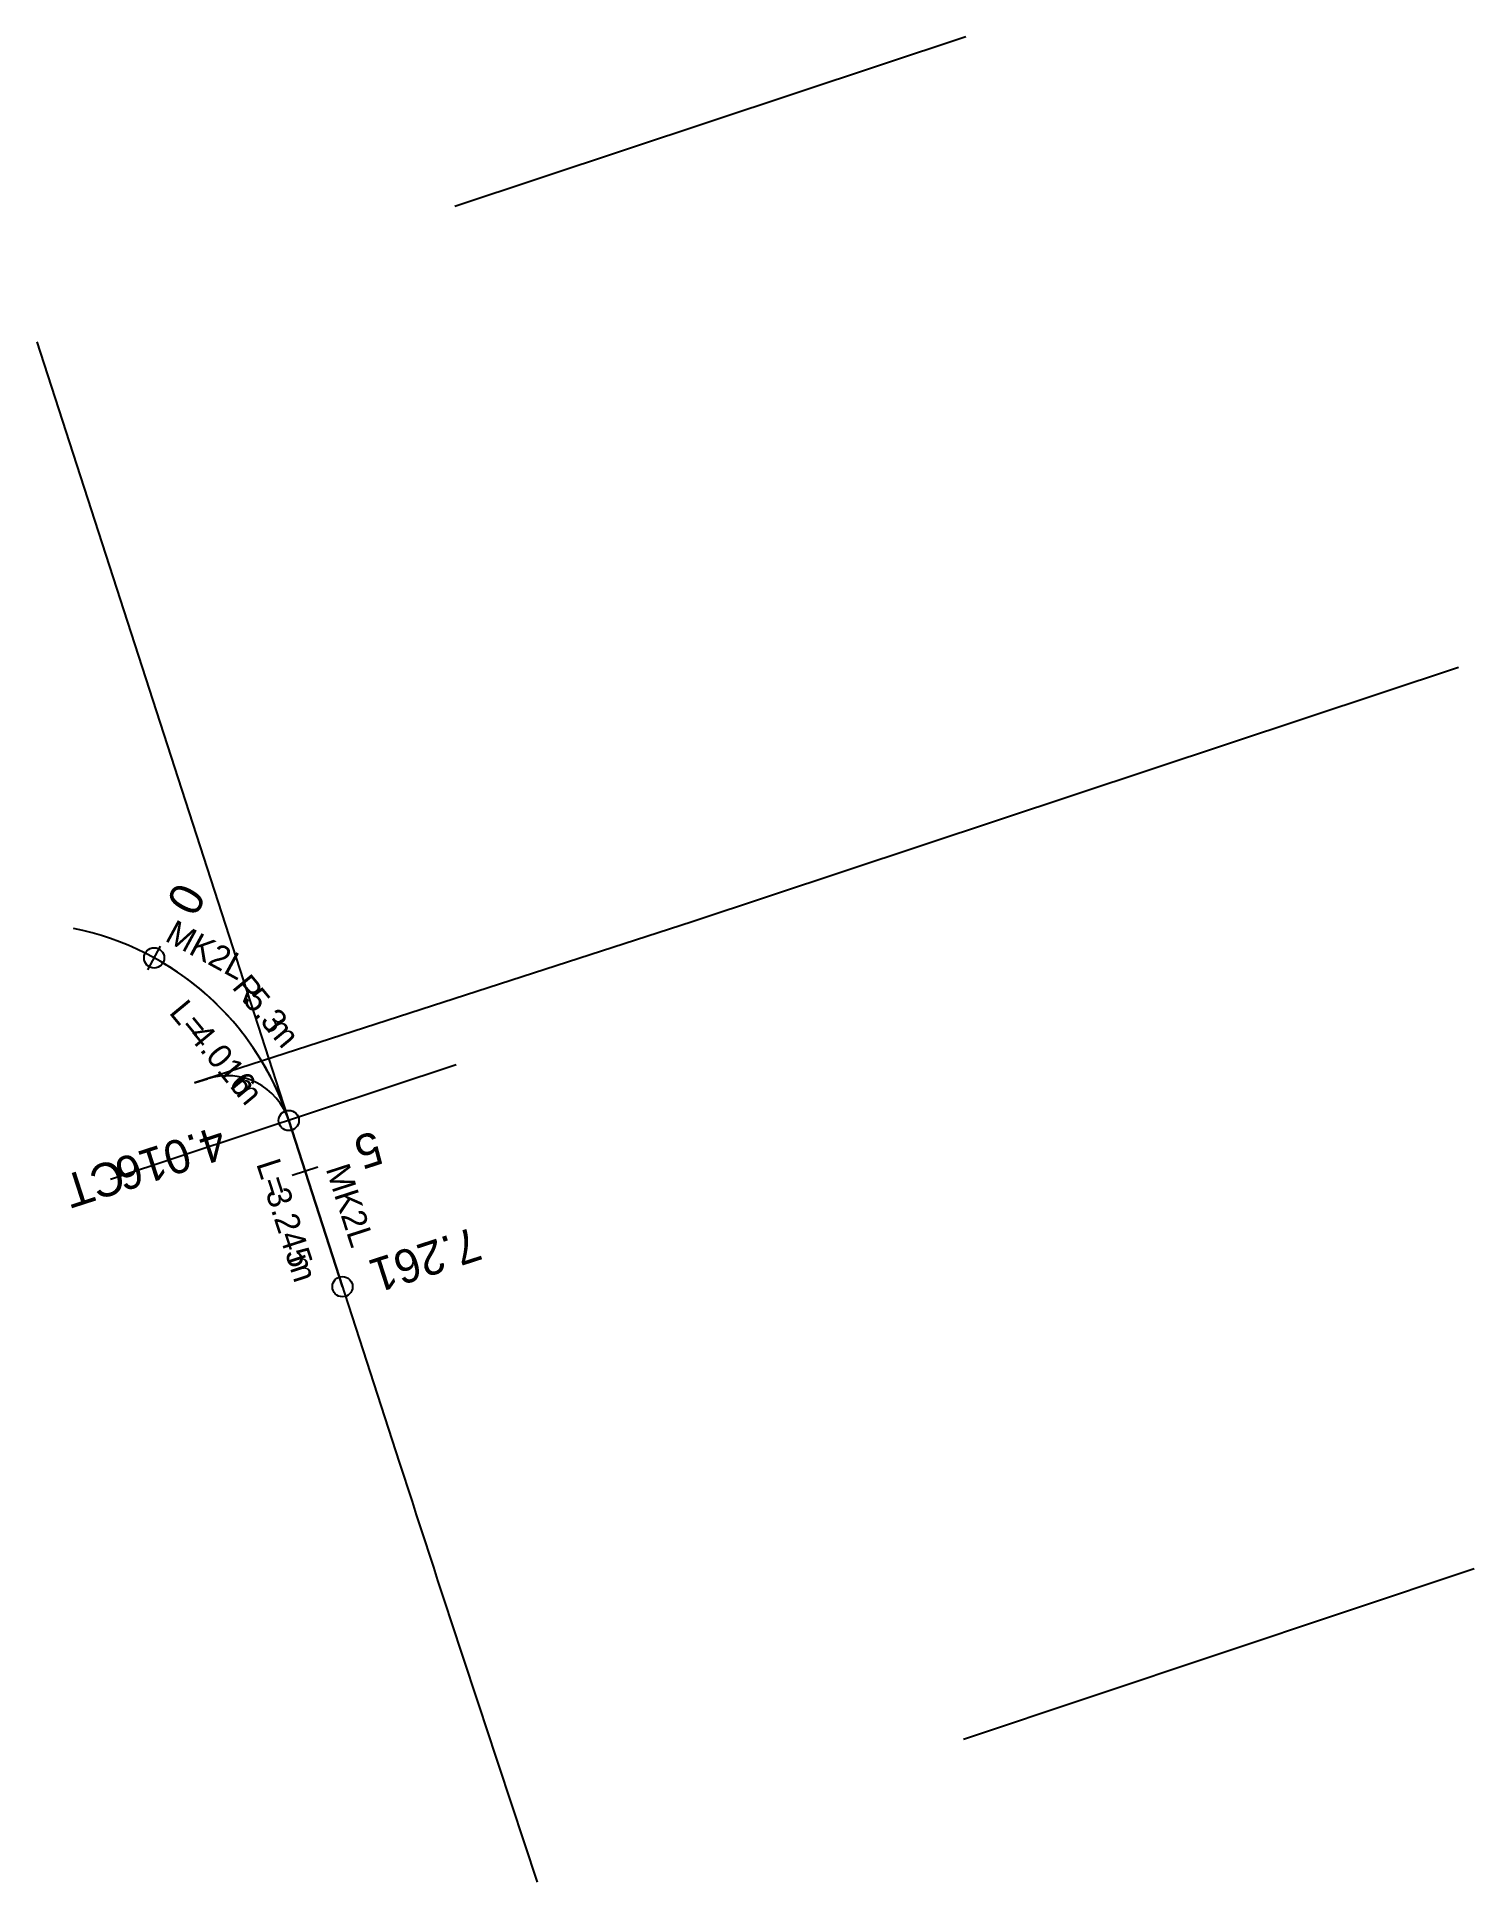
# Model space of a CAD drawing. Extents: x 268787 to 268813.7, y 5769365.5 to 5769399.7.
import ezdxf

# ---------------------------------------------------------------- set-up
doc = ezdxf.new("R2010")
doc.units = 0
for name, color, linetype in [('_CIVIL_CONSTRUCTION', 7, 'Continuous'), ('COMPONENT_EARTHWORKS_FILL', 7, 'Continuous'), ('CORRIDOR_GRAPHICS_TEMPLATE_DROP', 7, 'Continuous'), ('CORRIDOR_GRAPHICS_TEMPLATE_INTERVAL', 7, 'Continuous'), ('EARTHWORKS_BATTER_LINE', 7, 'Continuous'), ('KERB_BACK', 7, 'Continuous'), ('KERB_LINE', 7, 'Continuous'), ('KERB_LIP', 7, 'Continuous'), ('KERB_TOP', 7, 'Continuous'), ('ROAD_LANE_EDGE_SEALED', 7, 'Continuous'), ('ROAD_VERGE1', 7, 'Continuous'), ('TEMPLATE_ITL_DNC', 7, 'Continuous')]:
    doc.layers.add(name, color=color, linetype=linetype)

msp = doc.modelspace()

# ---------------------------------------------------------------- linework, layer by layer
at = {"layer": '_CIVIL_CONSTRUCTION'}
msp.add_line((268791.653, 5769379.61), (268792.651, 5769376.523), dxfattribs=at)
msp.add_arc((268786.61, 5769377.979), 5.3, 17.9276, 61.3409, dxfattribs=at)
at = {"layer": 'COMPONENT_EARTHWORKS_FILL'}
msp.add_line((268794.762, 5769380.642), (268788.342, 5769378.512), dxfattribs=at)
at = {"layer": 'CORRIDOR_GRAPHICS_TEMPLATE_INTERVAL'}
for p, q in [((268804.232, 5769399.734), (268794.741, 5769396.585)), ((268786.974, 5769394.072), (268793.705, 5769373.265)), ((268813.386, 5769388.021), (268799.149, 5769383.297)), ((268799.149, 5769383.297), (268789.904, 5769380.306)), ((268789.904, 5769380.306), (268790.141, 5769380.383)), ((268792.651, 5769376.523), (268791.653, 5769379.61)), ((268813.674, 5769371.281), (268804.19, 5769368.112))]:
    msp.add_line(p, q, dxfattribs=at)
for centre, radius, start, end in [((268786.61, 5769377.979), 5.3, 17.9276, 78.6509), ((268786.61, 5769377.979), 5.3, 17.9276, 61.3409), ((268790.511, 5769379.241), 1.2, 17.9276, 107.9276), ((268790.511, 5769379.241), 1.2, 17.9276, 107.9276), ((269606.954, 5769636.37), 854.75, 197.927621, 198.478025)]:
    msp.add_arc(centre, radius, start, end, dxfattribs=at)
at = {"layer": 'KERB_BACK'}
for p, q in [((268789.032, 5769382.41), (268789.272, 5769382.849)), ((268791.718, 5769378.597), (268792.193, 5769378.751))]:
    msp.add_line(p, q, dxfattribs=at)
at = {"layer": 'KERB_LIP'}
for centre in [(268789.152, 5769382.629), (268791.653, 5769379.61), (268792.651, 5769376.523)]:
    msp.add_circle(centre, 0.188, dxfattribs=at)

# ---------------------------------------------------------------- texts
at = {"layer": 'CORRIDOR_GRAPHICS_TEMPLATE_DROP'}
for s, rotation, p in [('0', 241.3409, (268789.585, 5769384.073)), ('5', 197.9276, (268793.262, 5769379.425)), ('7.261', 197.9276, (268795.093, 5769377.641))]:
    msp.add_text(s, height=0.625, rotation=rotation, dxfattribs=at).set_placement(p)
at = {"layer": 'EARTHWORKS_BATTER_LINE'}
msp.add_text('MK2L', height=0.45, rotation=331.3409, dxfattribs=at).set_placement((268789.332, 5769382.958))
at = {"layer": 'KERB_LINE'}
for s, p in [('4.016', (268790.367, 5769379.523)), ('CT', (268788.475, 5769378.911))]:
    msp.add_text(s, height=0.625, rotation=197.9276, dxfattribs=at).set_placement(p)
at = {"layer": 'KERB_TOP'}
for s, p in [('L=', (268789.414, 5769381.609)), ('4.016', (268789.772, 5769381.177)), ('m', (268790.544, 5769380.244))]:
    msp.add_text(s, height=0.45, rotation=309.6343, dxfattribs=at).set_placement(p)
at = {"layer": 'ROAD_LANE_EDGE_SEALED'}
for s, p in [('R', (268790.582, 5769382.08)), ('5.3', (268790.784, 5769381.836)), ('m', (268791.224, 5769381.304))]:
    msp.add_text(s, height=0.45, rotation=309.6343, dxfattribs=at).set_placement(p)
at = {"layer": 'ROAD_VERGE1'}
msp.add_text('MK2L', height=0.45, rotation=287.9276, dxfattribs=at).set_placement((268792.337, 5769378.714))
at = {"layer": 'TEMPLATE_ITL_DNC'}
for s, p in [('L=', (268791.045, 5769378.807)), ('3.245', (268791.218, 5769378.273)), ('m', (268791.614, 5769377.048))]:
    msp.add_text(s, height=0.45, rotation=287.9276, dxfattribs=at).set_placement(p)

doc.saveas('drawing.dxf')
